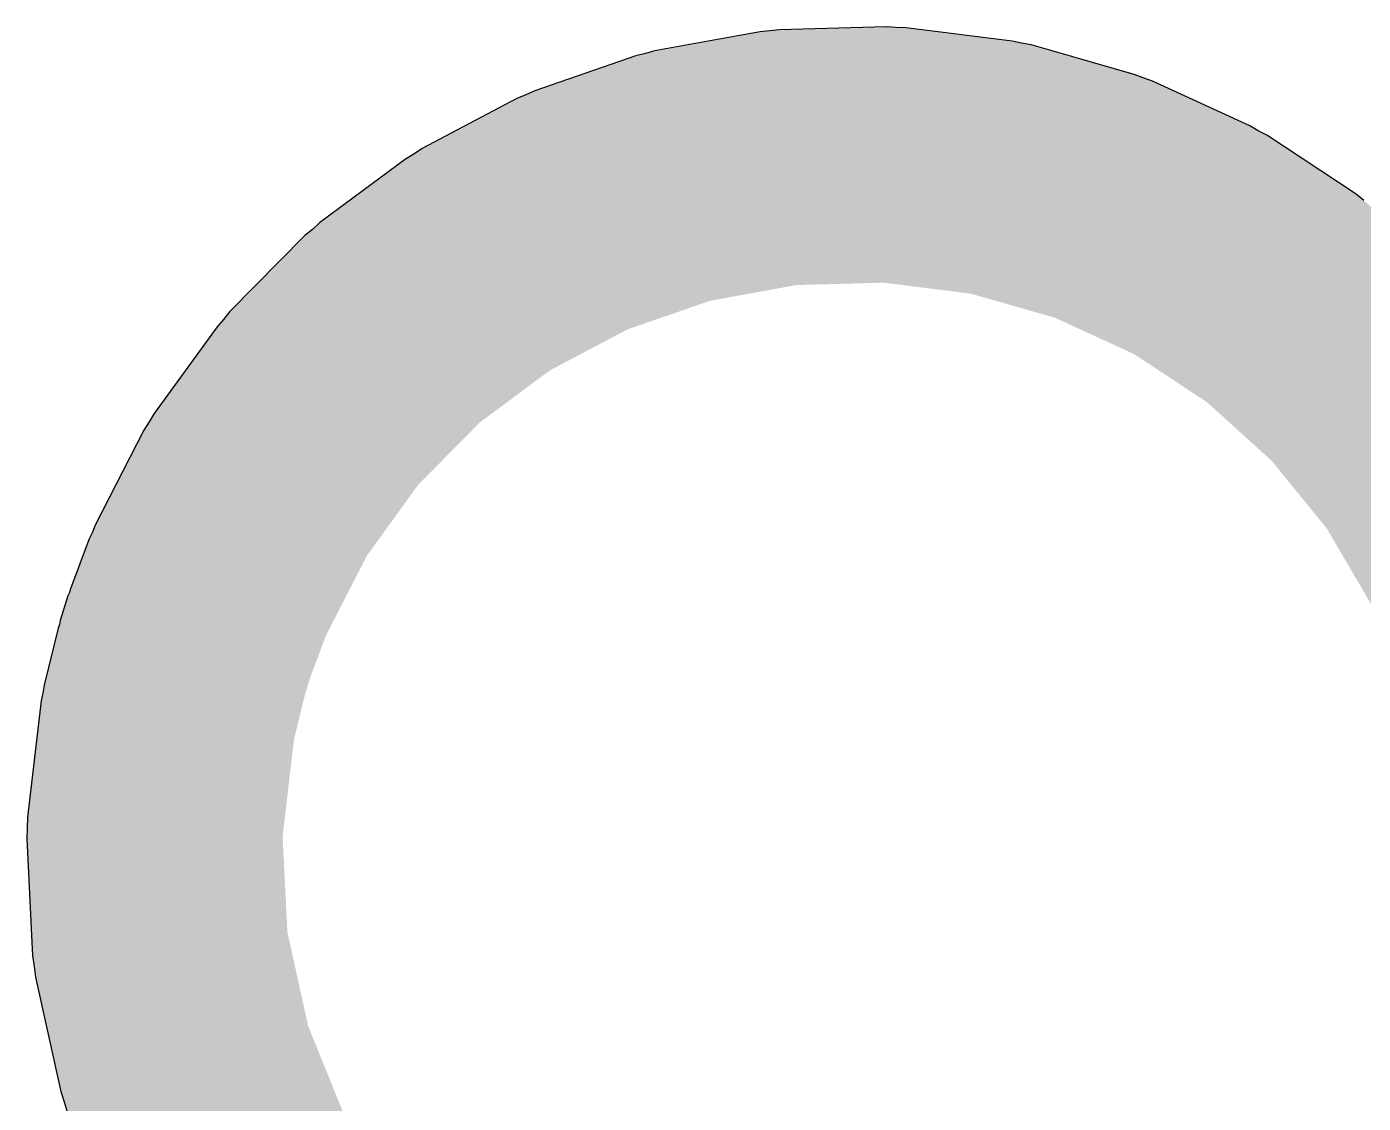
# Model space of a CAD drawing. Header units: inches. Extents: x -5 to 5450, y -4 to 5452.
# Drawn here: x 87.26 to 92.58, y 1.75 to 6.04 of the extents above; entities that cross this region are included whole.
import ezdxf

# ---------------------------------------------------------------- set-up
doc = ezdxf.new("R2010")
doc.units = ezdxf.units.IN
for name, color, linetype in [('Board_outline', 216, 'Continuous'), ('Ground', 76, 'Continuous'), ('Power', 16, 'Continuous')]:
    doc.layers.add(name, color=color, linetype=linetype)

msp = doc.modelspace()

# ---------------------------------------------------------------- linework, layer by layer
at = {"layer": 'Board_outline'}
for points in [[(87.9098, 3.6203, 0.254, 0.254, -0.957281), (93.2784, 2.0887, 0.254, 0.254, 0)], [(87.9098, 3.6203, 0.254, 0.254, -0.957281), (93.2784, 2.0887, 0.254, 0.254, 0)], [(87.8787, 3.5209, 0.254, 0.254, 0), (87.9098, 3.6203, 0.254, 0.254, 0)], [(87.8787, 3.5209, 0.254, 0.254, 0), (87.9098, 3.6203, 0.254, 0.254, 0)], [(90.9839, -0.0246, 0.254, 0.254, -0.548619), (87.8787, 3.5209, 0.254, 0.254, 0)], [(90.9839, -0.0246, 0.254, 0.254, -0.548619), (87.8787, 3.5209, 0.254, 0.254, 0)]]:
    msp.add_lwpolyline(points, format="xyseb", dxfattribs=at)
for points in [[(87.8463, 3.6203, 0.127, 0.127, 1), (87.9733, 3.6203, 0.127, 0.127, 1)], [(87.8463, 3.6203, 0.127, 0.127, 1), (87.9733, 3.6203, 0.127, 0.127, 1)], [(87.8463, 3.6203, 0.127, 0.127, 1), (87.9733, 3.6203, 0.127, 0.127, 1)], [(87.8463, 3.6203, 0.127, 0.127, 1), (87.9733, 3.6203, 0.127, 0.127, 1)], [(87.8152, 3.5209, 0.127, 0.127, 1), (87.9422, 3.5209, 0.127, 0.127, 1)], [(87.8152, 3.5209, 0.127, 0.127, 1), (87.9422, 3.5209, 0.127, 0.127, 1)], [(87.8152, 3.5209, 0.127, 0.127, 1), (87.9422, 3.5209, 0.127, 0.127, 1)], [(87.8152, 3.5209, 0.127, 0.127, 1), (87.9422, 3.5209, 0.127, 0.127, 1)]]:
    msp.add_lwpolyline(points, format="xyseb", close=True, dxfattribs=at)
at = {"layer": 'Ground'}
for p, q in [((90.1794, 6.0185), (89.76, 5.942)), ((90.2182, 6.0216), (90.1794, 6.0185)), ((90.2569, 6.0265), (90.2182, 6.0216)), ((90.683, 6.0383), (90.2569, 6.0265)), ((90.7218, 6.0355), (90.683, 6.0383)), ((90.7608, 6.0345), (90.7218, 6.0355)), ((91.1837, 5.9812), (90.7608, 6.0345)), ((91.2217, 5.9726), (91.1837, 5.9812)), ((91.26, 5.9656), (91.2217, 5.9726)), ((91.6699, 5.8487), (91.26, 5.9656)), ((89.6847, 5.9223), (89.2818, 5.7829)), ((89.7226, 5.9313), (89.6847, 5.9223)), ((89.76, 5.942), (89.7226, 5.9313)), ((91.7062, 5.8344), (91.6699, 5.8487)), ((91.743, 5.8217), (91.7062, 5.8344)), ((92.1304, 5.6437), (91.743, 5.8217)), ((89.2104, 5.752), (88.8334, 5.553)), ((89.2464, 5.7667), (89.2104, 5.752)), ((89.2818, 5.7829), (89.2464, 5.7667)), ((92.164, 5.6241), (92.1304, 5.6437)), ((92.1984, 5.6059), (92.164, 5.6241)), ((92.5542, 5.3711), (92.1984, 5.6059)), ((88.8334, 5.553), (88.8009, 5.5315)), ((88.7675, 5.5115), (88.4252, 5.2574)), ((88.8009, 5.5315), (88.7675, 5.5115)), ((92.5845, 5.3466), (92.5542, 5.3711)), ((88.3963, 5.2313), (88.3664, 5.2064)), ((88.4252, 5.2574), (88.3963, 5.2313)), ((88.3664, 5.2064), (88.0666, 4.9033)), ((88.0666, 4.9033), (88.0421, 4.873)), ((88.0421, 4.873), (88.0163, 4.8439)), ((88.0163, 4.8439), (87.7662, 4.4987)), ((87.7662, 4.4987), (87.7465, 4.465)), ((87.7254, 4.4323), (87.5308, 4.0531)), ((87.7465, 4.465), (87.7254, 4.4323)), ((87.5308, 4.0531), (87.52, 4.0259)), ((87.5071, 3.9996), (87.432, 3.8)), ((87.52, 4.0259), (87.5071, 3.9996)), ((87.4283, 3.786), (87.4226, 3.7727)), ((87.432, 3.8), (87.4283, 3.786)), ((87.4226, 3.7727), (87.3915, 3.6733)), ((87.3832, 3.6434), (87.3271, 3.4167)), ((87.3883, 3.6581), (87.3832, 3.6434)), ((87.3915, 3.6733), (87.3883, 3.6581)), ((87.3271, 3.4167), (87.3225, 3.385)), ((87.3225, 3.385), (87.3156, 3.3537)), ((87.3156, 3.3537), (87.2611, 2.8901)), ((87.2611, 2.8901), (87.2603, 2.8475)), ((87.2603, 2.8475), (87.2583, 2.8049)), ((87.2583, 2.8049), (87.2817, 2.3387)), ((87.2817, 2.3387), (87.288, 2.2965)), ((87.288, 2.2965), (87.2931, 2.2542)), ((87.2931, 2.2542), (87.3939, 1.7984)), ((87.3939, 1.7984), (87.4071, 1.7578)), ((87.4071, 1.7578), (87.4192, 1.7169))]:
    msp.add_line(p, q, dxfattribs=at)
for points in [[(89.8515, 5.4398, 1.016, 1.016, 0), (90.2709, 5.5163, 1.016, 1.016, 0)], [(90.2709, 5.5163, 1.016, 1.016, 0), (90.697, 5.528, 1.016, 1.016, 0)], [(90.697, 5.528, 1.016, 1.016, 0), (91.12, 5.4748, 1.016, 1.016, 0)], [(91.12, 5.4748, 1.016, 1.016, 0), (91.5299, 5.3578, 1.016, 1.016, 0)], [(89.4487, 5.3005, 1.016, 1.016, 0), (89.8515, 5.4398, 1.016, 1.016, 0)], [(91.5299, 5.3578, 1.016, 1.016, 0), (91.9173, 5.1799, 1.016, 1.016, 0)], [(89.0717, 5.1015, 1.016, 1.016, 0), (89.4487, 5.3005, 1.016, 1.016, 0)], [(91.9173, 5.1799, 1.016, 1.016, 0), (92.2731, 4.9451, 1.016, 1.016, 0)], [(88.7294, 4.8475, 1.016, 1.016, 0), (89.0717, 5.1015, 1.016, 1.016, 0)], [(92.2731, 4.9451, 1.016, 1.016, 0), (92.589, 4.6589, 1.016, 1.016, 0)], [(88.4296, 4.5444, 1.016, 1.016, 0), (88.7294, 4.8475, 1.016, 1.016, 0)], [(92.589, 4.6589, 1.016, 1.016, 0), (92.8577, 4.328, 1.016, 1.016, 0)], [(88.1795, 4.1992, 1.016, 1.016, 0), (88.4296, 4.5444, 1.016, 1.016, 0)], [(92.8577, 4.328, 1.016, 1.016, 0), (93.0729, 3.96, 1.016, 1.016, 0)], [(87.9849, 3.8199, 1.016, 1.016, 0), (88.1795, 4.1992, 1.016, 1.016, 0)], [(93.0729, 3.96, 1.016, 1.016, 0), (93.2297, 3.5636, 1.016, 1.016, 0)], [(87.9098, 3.6203, 1.016, 1.016, 0), (87.9849, 3.8199, 1.016, 1.016, 0)], [(87.8787, 3.5209, 1.016, 1.016, 0), (87.9098, 3.6203, 1.016, 1.016, 0)], [(87.8226, 3.2941, 1.016, 1.016, 0), (87.8787, 3.5209, 1.016, 1.016, 0)], [(87.7681, 2.8305, 1.016, 1.016, 0), (87.8226, 3.2941, 1.016, 1.016, 0)], [(87.7681, 2.8305, 1.016, 1.016, 0), (87.7916, 2.3643, 1.016, 1.016, 0)], [(87.7916, 2.3643, 1.016, 1.016, 0), (87.8923, 1.9085, 1.016, 1.016, 0)], [(87.8923, 1.9085, 1.016, 1.016, 0), (88.0675, 1.4758, 1.016, 1.016, 0)], [(88.0675, 1.4758, 1.016, 1.016, 0), (88.3123, 1.0784, 1.016, 1.016, 0)]]:
    msp.add_lwpolyline(points, format="xyseb", dxfattribs=at)
for points in [[(90.0169, 5.5163, 0.508, 0.508, 1), (90.5249, 5.5163, 0.508, 0.508, 1)], [(90.0169, 5.5163, 0.508, 0.508, 1), (90.5249, 5.5163, 0.508, 0.508, 1)], [(90.443, 5.528, 0.508, 0.508, 1), (90.951, 5.528, 0.508, 0.508, 1)], [(90.443, 5.528, 0.508, 0.508, 1), (90.951, 5.528, 0.508, 0.508, 1)], [(90.866, 5.4748, 0.508, 0.508, 1), (91.374, 5.4748, 0.508, 0.508, 1)], [(90.866, 5.4748, 0.508, 0.508, 1), (91.374, 5.4748, 0.508, 0.508, 1)], [(89.5975, 5.4398, 0.508, 0.508, 1), (90.1055, 5.4398, 0.508, 0.508, 1)], [(89.5975, 5.4398, 0.508, 0.508, 1), (90.1055, 5.4398, 0.508, 0.508, 1)], [(91.2759, 5.3578, 0.508, 0.508, 1), (91.7839, 5.3578, 0.508, 0.508, 1)], [(91.2759, 5.3578, 0.508, 0.508, 1), (91.7839, 5.3578, 0.508, 0.508, 1)], [(89.1947, 5.3005, 0.508, 0.508, 1), (89.7027, 5.3005, 0.508, 0.508, 1)], [(89.1947, 5.3005, 0.508, 0.508, 1), (89.7027, 5.3005, 0.508, 0.508, 1)], [(91.6633, 5.1799, 0.508, 0.508, 1), (92.1713, 5.1799, 0.508, 0.508, 1)], [(91.6633, 5.1799, 0.508, 0.508, 1), (92.1713, 5.1799, 0.508, 0.508, 1)], [(88.8177, 5.1015, 0.508, 0.508, 1), (89.3257, 5.1015, 0.508, 0.508, 1)], [(88.8177, 5.1015, 0.508, 0.508, 1), (89.3257, 5.1015, 0.508, 0.508, 1)], [(92.0191, 4.9451, 0.508, 0.508, 1), (92.5271, 4.9451, 0.508, 0.508, 1)], [(92.0191, 4.9451, 0.508, 0.508, 1), (92.5271, 4.9451, 0.508, 0.508, 1)], [(88.4754, 4.8475, 0.508, 0.508, 1), (88.9834, 4.8475, 0.508, 0.508, 1)], [(88.4754, 4.8475, 0.508, 0.508, 1), (88.9834, 4.8475, 0.508, 0.508, 1)], [(92.335, 4.6589, 0.508, 0.508, 1), (92.843, 4.6589, 0.508, 0.508, 1)], [(92.335, 4.6589, 0.508, 0.508, 1), (92.843, 4.6589, 0.508, 0.508, 1)], [(88.1756, 4.5444, 0.508, 0.508, 1), (88.6836, 4.5444, 0.508, 0.508, 1)], [(88.1756, 4.5444, 0.508, 0.508, 1), (88.6836, 4.5444, 0.508, 0.508, 1)], [(92.6037, 4.328, 0.508, 0.508, 1), (93.1117, 4.328, 0.508, 0.508, 1)], [(92.6037, 4.328, 0.508, 0.508, 1), (93.1117, 4.328, 0.508, 0.508, 1)], [(87.9255, 4.1992, 0.508, 0.508, 1), (88.4335, 4.1992, 0.508, 0.508, 1)], [(87.9255, 4.1992, 0.508, 0.508, 1), (88.4335, 4.1992, 0.508, 0.508, 1)], [(92.8189, 3.96, 0.508, 0.508, 1), (93.3269, 3.96, 0.508, 0.508, 1)], [(92.8189, 3.96, 0.508, 0.508, 1), (93.3269, 3.96, 0.508, 0.508, 1)], [(87.7309, 3.8199, 0.508, 0.508, 1), (88.2389, 3.8199, 0.508, 0.508, 1)], [(87.7309, 3.8199, 0.508, 0.508, 1), (88.2389, 3.8199, 0.508, 0.508, 1)], [(87.6558, 3.6203, 0.508, 0.508, 1), (88.1638, 3.6203, 0.508, 0.508, 1)], [(87.6558, 3.6203, 0.508, 0.508, 1), (88.1638, 3.6203, 0.508, 0.508, 1)], [(87.6247, 3.5209, 0.508, 0.508, 1), (88.1327, 3.5209, 0.508, 0.508, 1)], [(87.6247, 3.5209, 0.508, 0.508, 1), (88.1327, 3.5209, 0.508, 0.508, 1)], [(87.5686, 3.2941, 0.508, 0.508, 1), (88.0766, 3.2941, 0.508, 0.508, 1)], [(87.5686, 3.2941, 0.508, 0.508, 1), (88.0766, 3.2941, 0.508, 0.508, 1)], [(87.5141, 2.8305, 0.508, 0.508, 1), (88.0221, 2.8305, 0.508, 0.508, 1)], [(87.5141, 2.8305, 0.508, 0.508, 1), (88.0221, 2.8305, 0.508, 0.508, 1)], [(87.5376, 2.3643, 0.508, 0.508, 1), (88.0456, 2.3643, 0.508, 0.508, 1)], [(87.5376, 2.3643, 0.508, 0.508, 1), (88.0456, 2.3643, 0.508, 0.508, 1)], [(87.6383, 1.9085, 0.508, 0.508, 1), (88.1463, 1.9085, 0.508, 0.508, 1)], [(87.6383, 1.9085, 0.508, 0.508, 1), (88.1463, 1.9085, 0.508, 0.508, 1)], [(87.8135, 1.4758, 0.508, 0.508, 1), (88.3215, 1.4758, 0.508, 0.508, 1)], [(87.8135, 1.4758, 0.508, 0.508, 1), (88.3215, 1.4758, 0.508, 0.508, 1)]]:
    msp.add_lwpolyline(points, format="xyseb", close=True, dxfattribs=at)
at = {"layer": 'Power'}
for p, q in [((90.1794, 6.0185), (89.76, 5.942)), ((90.2182, 6.0216), (90.1794, 6.0185)), ((90.2569, 6.0265), (90.2182, 6.0216)), ((90.683, 6.0383), (90.2569, 6.0265)), ((90.7218, 6.0355), (90.683, 6.0383)), ((90.7608, 6.0345), (90.7218, 6.0355)), ((91.1837, 5.9812), (90.7608, 6.0345)), ((91.2217, 5.9726), (91.1837, 5.9812)), ((91.26, 5.9656), (91.2217, 5.9726)), ((91.6699, 5.8487), (91.26, 5.9656)), ((89.6847, 5.9223), (89.2818, 5.7829)), ((89.7226, 5.9313), (89.6847, 5.9223)), ((89.76, 5.942), (89.7226, 5.9313)), ((91.7062, 5.8344), (91.6699, 5.8487)), ((91.743, 5.8217), (91.7062, 5.8344)), ((92.1304, 5.6437), (91.743, 5.8217)), ((89.2104, 5.752), (88.8334, 5.553)), ((89.2464, 5.7667), (89.2104, 5.752)), ((89.2818, 5.7829), (89.2464, 5.7667)), ((92.164, 5.6241), (92.1304, 5.6437)), ((92.1984, 5.6059), (92.164, 5.6241)), ((92.5542, 5.3711), (92.1984, 5.6059)), ((88.8334, 5.553), (88.8009, 5.5315)), ((88.7675, 5.5115), (88.4252, 5.2574)), ((88.8009, 5.5315), (88.7675, 5.5115)), ((92.5845, 5.3466), (92.5542, 5.3711)), ((88.3963, 5.2313), (88.3664, 5.2064)), ((88.4252, 5.2574), (88.3963, 5.2313)), ((88.3664, 5.2064), (88.0666, 4.9033)), ((88.0666, 4.9033), (88.0421, 4.873)), ((88.0421, 4.873), (88.0163, 4.8439)), ((88.0163, 4.8439), (87.7662, 4.4987)), ((87.7662, 4.4987), (87.7465, 4.465)), ((87.7254, 4.4323), (87.5308, 4.0531)), ((87.7465, 4.465), (87.7254, 4.4323)), ((87.5308, 4.0531), (87.52, 4.0259)), ((87.5071, 3.9996), (87.432, 3.8)), ((87.52, 4.0259), (87.5071, 3.9996)), ((87.4283, 3.786), (87.4226, 3.7727)), ((87.432, 3.8), (87.4283, 3.786)), ((87.4226, 3.7727), (87.3915, 3.6733)), ((87.3832, 3.6434), (87.3271, 3.4167)), ((87.3883, 3.6581), (87.3832, 3.6434)), ((87.3915, 3.6733), (87.3883, 3.6581)), ((87.3271, 3.4167), (87.3225, 3.385)), ((87.3225, 3.385), (87.3156, 3.3537)), ((87.3156, 3.3537), (87.2611, 2.8901)), ((87.2611, 2.8901), (87.2603, 2.8475)), ((87.2603, 2.8475), (87.2583, 2.8049)), ((87.2583, 2.8049), (87.2817, 2.3387)), ((87.2817, 2.3387), (87.288, 2.2965)), ((87.288, 2.2965), (87.2931, 2.2542)), ((87.2931, 2.2542), (87.3939, 1.7984)), ((87.3939, 1.7984), (87.4071, 1.7578)), ((87.4071, 1.7578), (87.4192, 1.7169))]:
    msp.add_line(p, q, dxfattribs=at)
for points in [[(89.8515, 5.4398, 1.016, 1.016, 0), (90.2709, 5.5163, 1.016, 1.016, 0)], [(90.2709, 5.5163, 1.016, 1.016, 0), (90.697, 5.528, 1.016, 1.016, 0)], [(90.697, 5.528, 1.016, 1.016, 0), (91.12, 5.4748, 1.016, 1.016, 0)], [(91.12, 5.4748, 1.016, 1.016, 0), (91.5299, 5.3578, 1.016, 1.016, 0)], [(89.4487, 5.3005, 1.016, 1.016, 0), (89.8515, 5.4398, 1.016, 1.016, 0)], [(91.5299, 5.3578, 1.016, 1.016, 0), (91.9173, 5.1799, 1.016, 1.016, 0)], [(89.0717, 5.1015, 1.016, 1.016, 0), (89.4487, 5.3005, 1.016, 1.016, 0)], [(91.9173, 5.1799, 1.016, 1.016, 0), (92.2731, 4.9451, 1.016, 1.016, 0)], [(88.7294, 4.8475, 1.016, 1.016, 0), (89.0717, 5.1015, 1.016, 1.016, 0)], [(92.2731, 4.9451, 1.016, 1.016, 0), (92.589, 4.6589, 1.016, 1.016, 0)], [(88.4296, 4.5444, 1.016, 1.016, 0), (88.7294, 4.8475, 1.016, 1.016, 0)], [(92.589, 4.6589, 1.016, 1.016, 0), (92.8577, 4.328, 1.016, 1.016, 0)], [(88.1795, 4.1992, 1.016, 1.016, 0), (88.4296, 4.5444, 1.016, 1.016, 0)], [(92.8577, 4.328, 1.016, 1.016, 0), (93.0729, 3.96, 1.016, 1.016, 0)], [(87.9849, 3.8199, 1.016, 1.016, 0), (88.1795, 4.1992, 1.016, 1.016, 0)], [(93.0729, 3.96, 1.016, 1.016, 0), (93.2297, 3.5636, 1.016, 1.016, 0)], [(87.9098, 3.6203, 1.016, 1.016, 0), (87.9849, 3.8199, 1.016, 1.016, 0)], [(87.8787, 3.5209, 1.016, 1.016, 0), (87.9098, 3.6203, 1.016, 1.016, 0)], [(87.8226, 3.2941, 1.016, 1.016, 0), (87.8787, 3.5209, 1.016, 1.016, 0)], [(87.7681, 2.8305, 1.016, 1.016, 0), (87.8226, 3.2941, 1.016, 1.016, 0)], [(87.7681, 2.8305, 1.016, 1.016, 0), (87.7916, 2.3643, 1.016, 1.016, 0)], [(87.7916, 2.3643, 1.016, 1.016, 0), (87.8923, 1.9085, 1.016, 1.016, 0)], [(87.8923, 1.9085, 1.016, 1.016, 0), (88.0675, 1.4758, 1.016, 1.016, 0)], [(88.0675, 1.4758, 1.016, 1.016, 0), (88.3123, 1.0784, 1.016, 1.016, 0)]]:
    msp.add_lwpolyline(points, format="xyseb", dxfattribs=at)
for points in [[(90.0169, 5.5163, 0.508, 0.508, 1), (90.5249, 5.5163, 0.508, 0.508, 1)], [(90.0169, 5.5163, 0.508, 0.508, 1), (90.5249, 5.5163, 0.508, 0.508, 1)], [(90.443, 5.528, 0.508, 0.508, 1), (90.951, 5.528, 0.508, 0.508, 1)], [(90.443, 5.528, 0.508, 0.508, 1), (90.951, 5.528, 0.508, 0.508, 1)], [(90.866, 5.4748, 0.508, 0.508, 1), (91.374, 5.4748, 0.508, 0.508, 1)], [(90.866, 5.4748, 0.508, 0.508, 1), (91.374, 5.4748, 0.508, 0.508, 1)], [(89.5975, 5.4398, 0.508, 0.508, 1), (90.1055, 5.4398, 0.508, 0.508, 1)], [(89.5975, 5.4398, 0.508, 0.508, 1), (90.1055, 5.4398, 0.508, 0.508, 1)], [(91.2759, 5.3578, 0.508, 0.508, 1), (91.7839, 5.3578, 0.508, 0.508, 1)], [(91.2759, 5.3578, 0.508, 0.508, 1), (91.7839, 5.3578, 0.508, 0.508, 1)], [(89.1947, 5.3005, 0.508, 0.508, 1), (89.7027, 5.3005, 0.508, 0.508, 1)], [(89.1947, 5.3005, 0.508, 0.508, 1), (89.7027, 5.3005, 0.508, 0.508, 1)], [(91.6633, 5.1799, 0.508, 0.508, 1), (92.1713, 5.1799, 0.508, 0.508, 1)], [(91.6633, 5.1799, 0.508, 0.508, 1), (92.1713, 5.1799, 0.508, 0.508, 1)], [(88.8177, 5.1015, 0.508, 0.508, 1), (89.3257, 5.1015, 0.508, 0.508, 1)], [(88.8177, 5.1015, 0.508, 0.508, 1), (89.3257, 5.1015, 0.508, 0.508, 1)], [(92.0191, 4.9451, 0.508, 0.508, 1), (92.5271, 4.9451, 0.508, 0.508, 1)], [(92.0191, 4.9451, 0.508, 0.508, 1), (92.5271, 4.9451, 0.508, 0.508, 1)], [(88.4754, 4.8475, 0.508, 0.508, 1), (88.9834, 4.8475, 0.508, 0.508, 1)], [(88.4754, 4.8475, 0.508, 0.508, 1), (88.9834, 4.8475, 0.508, 0.508, 1)], [(92.335, 4.6589, 0.508, 0.508, 1), (92.843, 4.6589, 0.508, 0.508, 1)], [(92.335, 4.6589, 0.508, 0.508, 1), (92.843, 4.6589, 0.508, 0.508, 1)], [(88.1756, 4.5444, 0.508, 0.508, 1), (88.6836, 4.5444, 0.508, 0.508, 1)], [(88.1756, 4.5444, 0.508, 0.508, 1), (88.6836, 4.5444, 0.508, 0.508, 1)], [(92.6037, 4.328, 0.508, 0.508, 1), (93.1117, 4.328, 0.508, 0.508, 1)], [(92.6037, 4.328, 0.508, 0.508, 1), (93.1117, 4.328, 0.508, 0.508, 1)], [(87.9255, 4.1992, 0.508, 0.508, 1), (88.4335, 4.1992, 0.508, 0.508, 1)], [(87.9255, 4.1992, 0.508, 0.508, 1), (88.4335, 4.1992, 0.508, 0.508, 1)], [(92.8189, 3.96, 0.508, 0.508, 1), (93.3269, 3.96, 0.508, 0.508, 1)], [(92.8189, 3.96, 0.508, 0.508, 1), (93.3269, 3.96, 0.508, 0.508, 1)], [(87.7309, 3.8199, 0.508, 0.508, 1), (88.2389, 3.8199, 0.508, 0.508, 1)], [(87.7309, 3.8199, 0.508, 0.508, 1), (88.2389, 3.8199, 0.508, 0.508, 1)], [(87.6558, 3.6203, 0.508, 0.508, 1), (88.1638, 3.6203, 0.508, 0.508, 1)], [(87.6558, 3.6203, 0.508, 0.508, 1), (88.1638, 3.6203, 0.508, 0.508, 1)], [(87.6247, 3.5209, 0.508, 0.508, 1), (88.1327, 3.5209, 0.508, 0.508, 1)], [(87.6247, 3.5209, 0.508, 0.508, 1), (88.1327, 3.5209, 0.508, 0.508, 1)], [(87.5686, 3.2941, 0.508, 0.508, 1), (88.0766, 3.2941, 0.508, 0.508, 1)], [(87.5686, 3.2941, 0.508, 0.508, 1), (88.0766, 3.2941, 0.508, 0.508, 1)], [(87.5141, 2.8305, 0.508, 0.508, 1), (88.0221, 2.8305, 0.508, 0.508, 1)], [(87.5141, 2.8305, 0.508, 0.508, 1), (88.0221, 2.8305, 0.508, 0.508, 1)], [(87.5376, 2.3643, 0.508, 0.508, 1), (88.0456, 2.3643, 0.508, 0.508, 1)], [(87.5376, 2.3643, 0.508, 0.508, 1), (88.0456, 2.3643, 0.508, 0.508, 1)], [(87.6383, 1.9085, 0.508, 0.508, 1), (88.1463, 1.9085, 0.508, 0.508, 1)], [(87.6383, 1.9085, 0.508, 0.508, 1), (88.1463, 1.9085, 0.508, 0.508, 1)], [(87.8135, 1.4758, 0.508, 0.508, 1), (88.3215, 1.4758, 0.508, 0.508, 1)], [(87.8135, 1.4758, 0.508, 0.508, 1), (88.3215, 1.4758, 0.508, 0.508, 1)]]:
    msp.add_lwpolyline(points, format="xyseb", close=True, dxfattribs=at)

doc.saveas('drawing.dxf')
